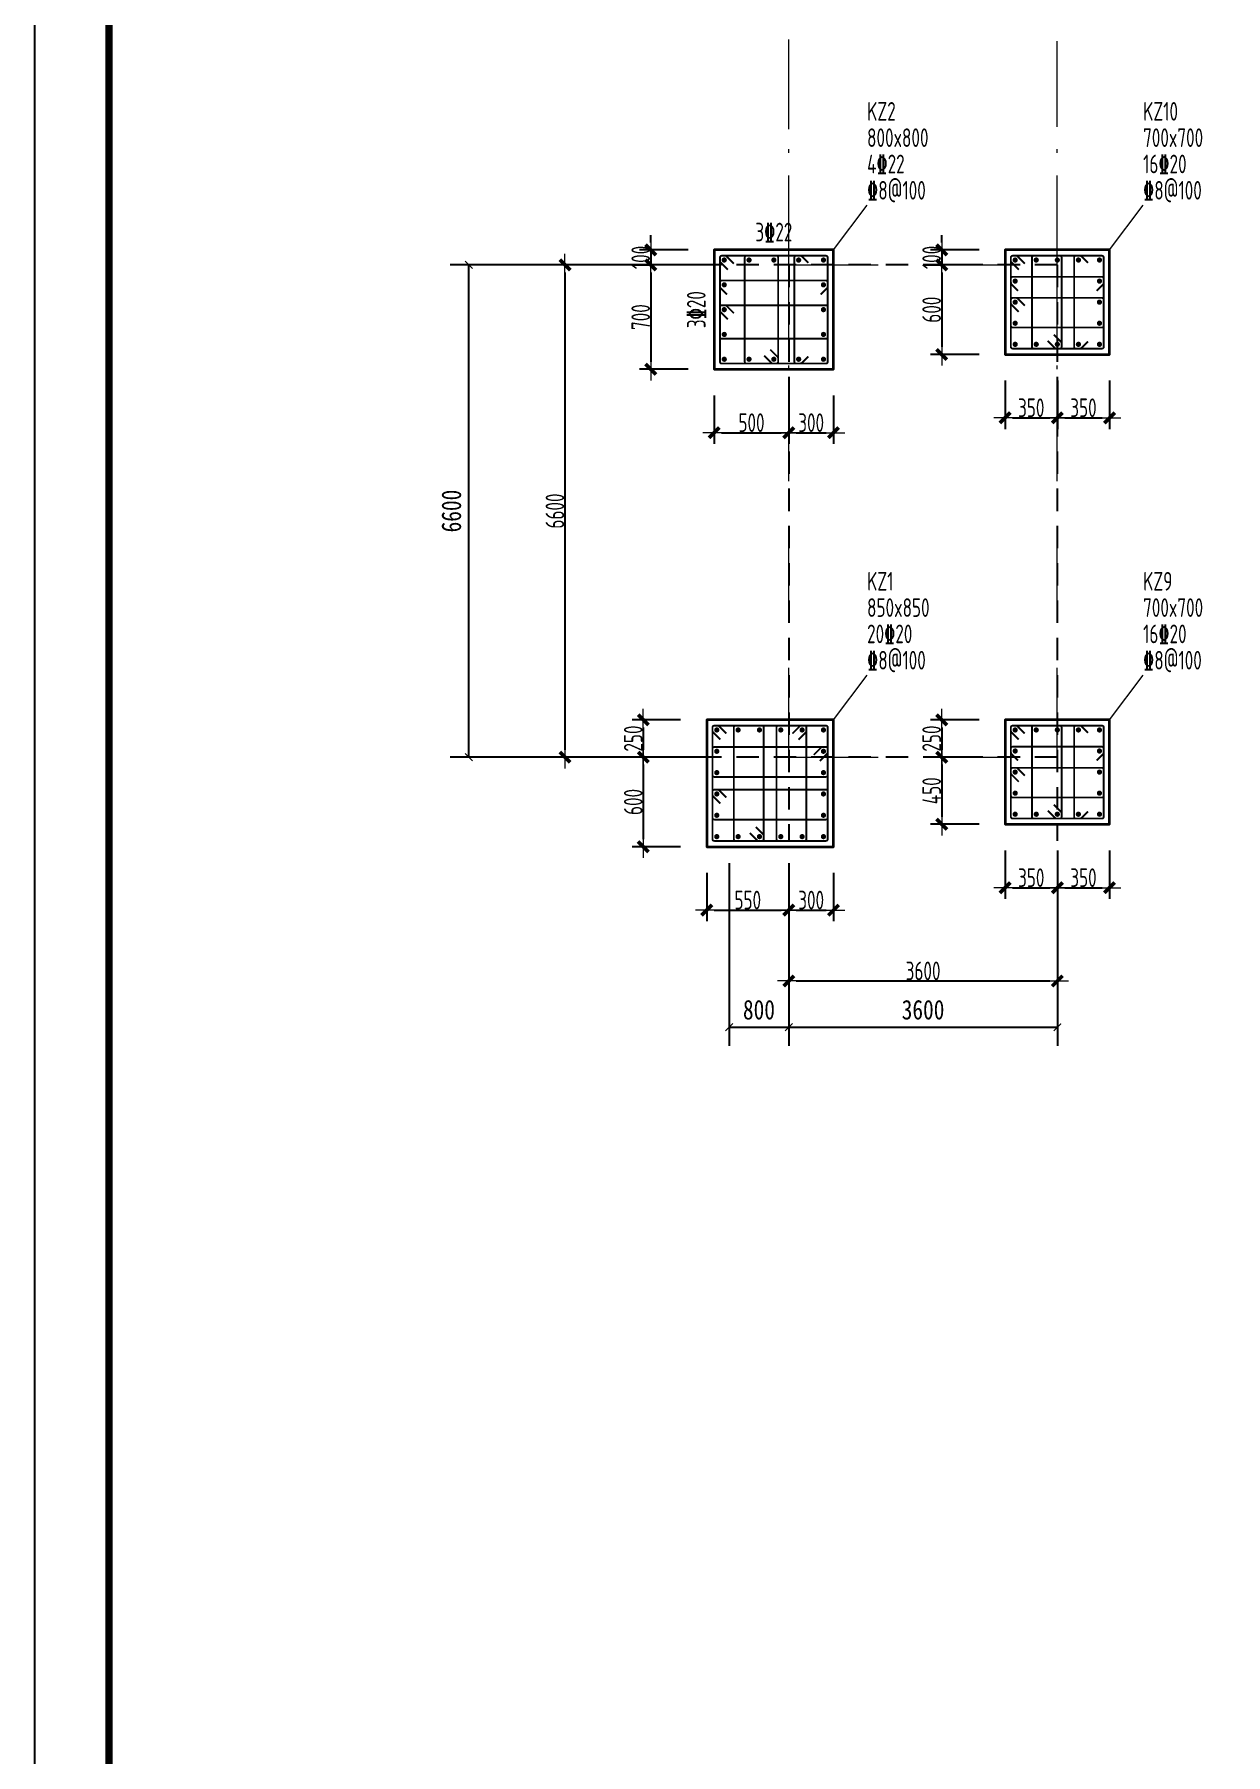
# Model space of a CAD drawing. Header units: millimetres. Extents: x 539196 to 807275, y 431843 to 1156631.
# Drawn here: x 603403 to 619370, y 476450 to 499512 of the extents above; entities that cross this region are included whole.
import ezdxf
from ezdxf.enums import TextEntityAlignment as Align

# ---------------------------------------------------------------- set-up
doc = ezdxf.new("R2010")
doc.units = ezdxf.units.MM
doc.header["$MEASUREMENT"] = 0
for name, pattern in [('DOTE', [2.42, 2, -0.2, 0.02, -0.2]), ('点划线', [1850, 1200, -300, 50, -300]), ('虚线', [500, 300, -200])]:
    doc.linetypes.add(name, pattern=pattern)
for name, color, linetype in [('AXIS', 3, 'Continuous'), ('DOTE', 1, 'DOTE'), ('PUB_DIM', 3, 'Continuous'), ('PUB_TITLE', 4, 'Continuous')]:
    doc.layers.add(name, color=color, linetype=linetype)
for name, color, linetype, lineweight in [('柱原位标注', 7, 'Continuous', 18), ('柱尺寸标注', 3, 'Continuous', 18), ('柱标注引线', 2, 'Continuous', 18), ('柱箍筋', 1, 'Continuous', 25), ('柱纵筋', 1, 'Continuous', 70), ('柱集中标注', 2, 'Continuous', 18), ('砼柱', 2, 'Continuous', 35), ('网格', 9, '点划线', 18), ('轴线标注', 3, 'Continuous', 18)]:
    doc.layers.add(name, color=color, linetype=linetype, lineweight=lineweight)
doc.styles.add('HT_T3', font='simhei.ttf', dxfattribs={"width": 0.8})
doc.styles.add('样式 1', font='yjkeng.shx', dxfattribs={"width": 0.7, "bigfont": 'yjkchn.shx'})
doc.dimstyles.new('_TCH_ARCH&&100', dxfattribs={"dimtxt": 262.869198, "dimasz": 100, "dimexe": 250, "dimexo": 300, "dimgap": 100, "dimtad": 1, "dimdec": 0, "dimzin": 0, "dimdsep": 46, "dimtxsty": 'HT_T3', "dimblk": 'ARCHTICK', "dimcen": 0.09, "dimclrt": 7, "dimazin": 2, "dimtfac": 1, "dimtdec": 0, "dimtix": 1, "dimtmove": 2, "dimatfit": 3, "dimfxl": 0, "dimtolj": 1, "dimtzin": 0, "dimarcsym": 0})
doc.dimstyles.new('盈建科结构', dxfattribs={"dimscale": 100, "dimtxt": 2.5, "dimasz": 1, "dimexe": 1.5, "dimexo": 0.625, "dimgap": 0.1, "dimtad": 1, "dimdec": 0, "dimrnd": 1, "dimzin": 0, "dimdsep": 46, "dimtxsty": '样式 1', "dimblk": '_yjkbk', "dimblk1": 'ARCHTICK', "dimblk2": 'ARCHTICK', "dimcen": 0.09, "dimadec": 0, "dimazin": 0, "dimtfac": 1, "dimtdec": 4, "dimtix": 1, "dimtmove": 2, "dimatfit": 3, "dimfxl": 0, "dimtolj": 1, "dimtzin": 0, "dimarcsym": 0})

# ---------------------------------------------------------------- blocks, each defined once
blk = doc.blocks.new('_yjkbk')
blk.add_line((-1, 0), (1.5, 0))
blk.add_lwpolyline([(-0.7, -0.7, 0.5, 0.5, 0), (0.7, 0.7, 0.5, 0.5, 0)], format="xyseb")
blk = doc.blocks.new('*D2573')
at = {"layer": 'Defpoints', "color": 0}
for p in [(612515, 495022), (613515, 495022), (613515, 494172)]:
    blk.add_point(p, dxfattribs=at)
at = {"layer": '柱尺寸标注', "color": 0, "lineweight": -2}
for p, q in [((612515, 494672), (612515, 494022)), ((613515, 494672), (613515, 494022)), ((612615, 494172), (613415, 494172))]:
    blk.add_line(p, q, dxfattribs=at)
at = {"layer": '柱尺寸标注', "color": 0, "lineweight": -2, "xscale": 100, "yscale": 100, "zscale": 100, "rotation": 180}
blk.add_blockref('_yjkbk', (612515, 494172), dxfattribs=at)
at = {"layer": '柱尺寸标注', "color": 0, "lineweight": -2, "xscale": 100, "yscale": 100, "zscale": 100}
blk.add_blockref('_yjkbk', (613515, 494172), dxfattribs=at)
at = {"layer": '柱尺寸标注', "color": 0, "insert": (613015, 494307), "char_height": 250, "attachment_point": 5, "style": '样式 1'}
blk.add_mtext('\\A1;500', dxfattribs=at)
blk = doc.blocks.new('_ARCHTICK')
at = {"color": 0, "linetype": 'ByBlock', "const_width": 0.15}
blk.add_lwpolyline([(-0.5, -0.5), (0.5, 0.5)], dxfattribs=at)
blk = doc.blocks.new('*D2574')
at = {"layer": 'Defpoints', "color": 0}
for p in [(613515, 495022), (614115, 495022), (614115, 494172)]:
    blk.add_point(p, dxfattribs=at)
at = {"layer": '柱尺寸标注', "color": 0, "lineweight": -2}
for p, q in [((613515, 494672), (613515, 494022)), ((614115, 494672), (614115, 494022)), ((613615, 494172), (614015, 494172))]:
    blk.add_line(p, q, dxfattribs=at)
at = {"layer": '柱尺寸标注', "color": 0, "lineweight": -2, "xscale": 100, "yscale": 100, "zscale": 100, "rotation": 180}
blk.add_blockref('_yjkbk', (613515, 494172), dxfattribs=at)
at = {"layer": '柱尺寸标注', "color": 0, "lineweight": -2, "xscale": 100, "yscale": 100, "zscale": 100}
blk.add_blockref('_yjkbk', (614115, 494172), dxfattribs=at)
at = {"layer": '柱尺寸标注', "color": 0, "insert": (613815, 494307), "char_height": 250, "attachment_point": 5, "style": '样式 1'}
blk.add_mtext('\\A1;300', dxfattribs=at)
blk = doc.blocks.new('*D2575')
at = {"layer": 'Defpoints', "color": 0}
for p in [(612515, 496622), (611665, 496422), (612515, 496422)]:
    blk.add_point(p, dxfattribs=at)
at = {"layer": '柱尺寸标注', "color": 0, "lineweight": -2}
for p, q in [((611665, 496722), (611665, 496822)), ((612165, 496622), (611515, 496622)), ((611665, 496622), (611665, 496422)), ((612165, 496422), (611515, 496422)), ((611665, 496322), (611665, 496222))]:
    blk.add_line(p, q, dxfattribs=at)
at = {"layer": '柱尺寸标注', "color": 0, "lineweight": -2, "xscale": 100, "yscale": 100, "zscale": 100}
for p, rotation in [((611665, 496622), 270), ((611665, 496422), 90)]:
    blk.add_blockref('_yjkbk', p, dxfattribs=dict(at, rotation=rotation))
at = {"layer": '柱尺寸标注', "color": 0, "insert": (611530, 496522), "char_height": 250, "attachment_point": 5, "rotation": 90, "style": '样式 1'}
blk.add_mtext('\\A1;100', dxfattribs=at)
blk = doc.blocks.new('*D2576')
at = {"layer": 'Defpoints', "color": 0}
for p in [(612515, 496422), (611665, 495022), (612515, 495022)]:
    blk.add_point(p, dxfattribs=at)
at = {"layer": '柱尺寸标注', "color": 0, "lineweight": -2}
for p, q in [((612165, 496422), (611515, 496422)), ((611665, 496322), (611665, 495122)), ((612165, 495022), (611515, 495022))]:
    blk.add_line(p, q, dxfattribs=at)
at = {"layer": '柱尺寸标注', "color": 0, "lineweight": -2, "xscale": 100, "yscale": 100, "zscale": 100}
for p, rotation in [((611665, 496422), 90), ((611665, 495022), 270)]:
    blk.add_blockref('_yjkbk', p, dxfattribs=dict(at, rotation=rotation))
at = {"layer": '柱尺寸标注', "color": 0, "insert": (611530, 495722), "char_height": 250, "attachment_point": 5, "rotation": 90, "style": '样式 1'}
blk.add_mtext('\\A1;700', dxfattribs=at)
blk = doc.blocks.new('*D2593')
at = {"layer": 'Defpoints', "color": 0}
for p in [(612415, 488622), (613515, 488622), (613515, 487772)]:
    blk.add_point(p, dxfattribs=at)
at = {"layer": '柱尺寸标注', "color": 0, "lineweight": -2}
for p, q in [((612415, 488272), (612415, 487622)), ((613515, 488272), (613515, 487622)), ((612515, 487772), (613415, 487772))]:
    blk.add_line(p, q, dxfattribs=at)
at = {"layer": '柱尺寸标注', "color": 0, "lineweight": -2, "xscale": 100, "yscale": 100, "zscale": 100, "rotation": 180}
blk.add_blockref('_yjkbk', (612415, 487772), dxfattribs=at)
at = {"layer": '柱尺寸标注', "color": 0, "lineweight": -2, "xscale": 100, "yscale": 100, "zscale": 100}
blk.add_blockref('_yjkbk', (613515, 487772), dxfattribs=at)
at = {"layer": '柱尺寸标注', "color": 0, "insert": (612965, 487907), "char_height": 250, "attachment_point": 5, "style": '样式 1'}
blk.add_mtext('\\A1;550', dxfattribs=at)
blk = doc.blocks.new('*D2594')
at = {"layer": 'Defpoints', "color": 0}
for p in [(613515, 488622), (614115, 488622), (614115, 487772)]:
    blk.add_point(p, dxfattribs=at)
at = {"layer": '柱尺寸标注', "color": 0, "lineweight": -2}
for p, q in [((613515, 488272), (613515, 487622)), ((614115, 488272), (614115, 487622)), ((613615, 487772), (614015, 487772))]:
    blk.add_line(p, q, dxfattribs=at)
at = {"layer": '柱尺寸标注', "color": 0, "lineweight": -2, "xscale": 100, "yscale": 100, "zscale": 100, "rotation": 180}
blk.add_blockref('_yjkbk', (613515, 487772), dxfattribs=at)
at = {"layer": '柱尺寸标注', "color": 0, "lineweight": -2, "xscale": 100, "yscale": 100, "zscale": 100}
blk.add_blockref('_yjkbk', (614115, 487772), dxfattribs=at)
at = {"layer": '柱尺寸标注', "color": 0, "insert": (613815, 487907), "char_height": 250, "attachment_point": 5, "style": '样式 1'}
blk.add_mtext('\\A1;300', dxfattribs=at)
blk = doc.blocks.new('*D2595')
at = {"layer": 'Defpoints', "color": 0}
for p in [(612415, 490322), (611565, 489822), (612415, 489822)]:
    blk.add_point(p, dxfattribs=at)
at = {"layer": '柱尺寸标注', "color": 0, "lineweight": -2}
for p, q in [((612065, 490322), (611415, 490322)), ((611565, 490222), (611565, 489922)), ((612065, 489822), (611415, 489822))]:
    blk.add_line(p, q, dxfattribs=at)
at = {"layer": '柱尺寸标注', "color": 0, "lineweight": -2, "xscale": 100, "yscale": 100, "zscale": 100}
for p, rotation in [((611565, 490322), 90), ((611565, 489822), 270)]:
    blk.add_blockref('_yjkbk', p, dxfattribs=dict(at, rotation=rotation))
at = {"layer": '柱尺寸标注', "color": 0, "insert": (611430, 490072), "char_height": 250, "attachment_point": 5, "rotation": 90, "style": '样式 1'}
blk.add_mtext('\\A1;250', dxfattribs=at)
blk = doc.blocks.new('*D2596')
at = {"layer": 'Defpoints', "color": 0}
for p in [(612415, 489822), (611565, 488622), (612415, 488622)]:
    blk.add_point(p, dxfattribs=at)
at = {"layer": '柱尺寸标注', "color": 0, "lineweight": -2}
for p, q in [((612065, 489822), (611415, 489822)), ((611565, 489722), (611565, 488722)), ((612065, 488622), (611415, 488622))]:
    blk.add_line(p, q, dxfattribs=at)
at = {"layer": '柱尺寸标注', "color": 0, "lineweight": -2, "xscale": 100, "yscale": 100, "zscale": 100}
for p, rotation in [((611565, 489822), 90), ((611565, 488622), 270)]:
    blk.add_blockref('_yjkbk', p, dxfattribs=dict(at, rotation=rotation))
at = {"layer": '柱尺寸标注', "color": 0, "insert": (611430, 489222), "char_height": 250, "attachment_point": 5, "rotation": 90, "style": '样式 1'}
blk.add_mtext('\\A1;600', dxfattribs=at)
blk = doc.blocks.new('*D2597')
at = {"layer": 'Defpoints', "color": 0}
for p in [(616415, 495222), (617115, 495222), (617115, 494372)]:
    blk.add_point(p, dxfattribs=at)
at = {"layer": '柱尺寸标注', "color": 0, "lineweight": -2}
for p, q in [((616415, 494872), (616415, 494222)), ((617115, 494872), (617115, 494222)), ((616515, 494372), (617015, 494372))]:
    blk.add_line(p, q, dxfattribs=at)
at = {"layer": '柱尺寸标注', "color": 0, "lineweight": -2, "xscale": 100, "yscale": 100, "zscale": 100, "rotation": 180}
blk.add_blockref('_yjkbk', (616415, 494372), dxfattribs=at)
at = {"layer": '柱尺寸标注', "color": 0, "lineweight": -2, "xscale": 100, "yscale": 100, "zscale": 100}
blk.add_blockref('_yjkbk', (617115, 494372), dxfattribs=at)
at = {"layer": '柱尺寸标注', "color": 0, "insert": (616765, 494507), "char_height": 250, "attachment_point": 5, "style": '样式 1'}
blk.add_mtext('\\A1;350', dxfattribs=at)
blk = doc.blocks.new('*D2598')
at = {"layer": 'Defpoints', "color": 0}
for p in [(617115, 495222), (617815, 495222), (617815, 494372)]:
    blk.add_point(p, dxfattribs=at)
at = {"layer": '柱尺寸标注', "color": 0, "lineweight": -2}
for p, q in [((617115, 494872), (617115, 494222)), ((617815, 494872), (617815, 494222)), ((617215, 494372), (617715, 494372))]:
    blk.add_line(p, q, dxfattribs=at)
at = {"layer": '柱尺寸标注', "color": 0, "lineweight": -2, "xscale": 100, "yscale": 100, "zscale": 100, "rotation": 180}
blk.add_blockref('_yjkbk', (617115, 494372), dxfattribs=at)
at = {"layer": '柱尺寸标注', "color": 0, "lineweight": -2, "xscale": 100, "yscale": 100, "zscale": 100}
blk.add_blockref('_yjkbk', (617815, 494372), dxfattribs=at)
at = {"layer": '柱尺寸标注', "color": 0, "insert": (617465, 494507), "char_height": 250, "attachment_point": 5, "style": '样式 1'}
blk.add_mtext('\\A1;350', dxfattribs=at)
blk = doc.blocks.new('*D2599')
at = {"layer": 'Defpoints', "color": 0}
for p in [(616415, 496622), (615565, 496422), (616415, 496422)]:
    blk.add_point(p, dxfattribs=at)
at = {"layer": '柱尺寸标注', "color": 0, "lineweight": -2}
for p, q in [((615565, 496722), (615565, 496822)), ((616065, 496622), (615415, 496622)), ((615565, 496622), (615565, 496422)), ((616065, 496422), (615415, 496422)), ((615565, 496322), (615565, 496222))]:
    blk.add_line(p, q, dxfattribs=at)
at = {"layer": '柱尺寸标注', "color": 0, "lineweight": -2, "xscale": 100, "yscale": 100, "zscale": 100}
for p, rotation in [((615565, 496622), 270), ((615565, 496422), 90)]:
    blk.add_blockref('_yjkbk', p, dxfattribs=dict(at, rotation=rotation))
at = {"layer": '柱尺寸标注', "color": 0, "insert": (615430, 496522), "char_height": 250, "attachment_point": 5, "rotation": 90, "style": '样式 1'}
blk.add_mtext('\\A1;100', dxfattribs=at)
blk = doc.blocks.new('*D2600')
at = {"layer": 'Defpoints', "color": 0}
for p in [(616415, 496422), (615565, 495222), (616415, 495222)]:
    blk.add_point(p, dxfattribs=at)
at = {"layer": '柱尺寸标注', "color": 0, "lineweight": -2}
for p, q in [((616065, 496422), (615415, 496422)), ((615565, 496322), (615565, 495322)), ((616065, 495222), (615415, 495222))]:
    blk.add_line(p, q, dxfattribs=at)
at = {"layer": '柱尺寸标注', "color": 0, "lineweight": -2, "xscale": 100, "yscale": 100, "zscale": 100}
for p, rotation in [((615565, 496422), 90), ((615565, 495222), 270)]:
    blk.add_blockref('_yjkbk', p, dxfattribs=dict(at, rotation=rotation))
at = {"layer": '柱尺寸标注', "color": 0, "insert": (615430, 495822), "char_height": 250, "attachment_point": 5, "rotation": 90, "style": '样式 1'}
blk.add_mtext('\\A1;600', dxfattribs=at)
blk = doc.blocks.new('*D2601')
at = {"layer": 'Defpoints', "color": 0}
for p in [(616415, 488922), (617115, 488922), (617115, 488072)]:
    blk.add_point(p, dxfattribs=at)
at = {"layer": '柱尺寸标注', "color": 0, "lineweight": -2}
for p, q in [((616415, 488572), (616415, 487922)), ((617115, 488572), (617115, 487922)), ((616515, 488072), (617015, 488072))]:
    blk.add_line(p, q, dxfattribs=at)
at = {"layer": '柱尺寸标注', "color": 0, "lineweight": -2, "xscale": 100, "yscale": 100, "zscale": 100, "rotation": 180}
blk.add_blockref('_yjkbk', (616415, 488072), dxfattribs=at)
at = {"layer": '柱尺寸标注', "color": 0, "lineweight": -2, "xscale": 100, "yscale": 100, "zscale": 100}
blk.add_blockref('_yjkbk', (617115, 488072), dxfattribs=at)
at = {"layer": '柱尺寸标注', "color": 0, "insert": (616765, 488207), "char_height": 250, "attachment_point": 5, "style": '样式 1'}
blk.add_mtext('\\A1;350', dxfattribs=at)
blk = doc.blocks.new('*D2602')
at = {"layer": 'Defpoints', "color": 0}
for p in [(617115, 488922), (617815, 488922), (617815, 488072)]:
    blk.add_point(p, dxfattribs=at)
at = {"layer": '柱尺寸标注', "color": 0, "lineweight": -2}
for p, q in [((617115, 488572), (617115, 487922)), ((617815, 488572), (617815, 487922)), ((617215, 488072), (617715, 488072))]:
    blk.add_line(p, q, dxfattribs=at)
at = {"layer": '柱尺寸标注', "color": 0, "lineweight": -2, "xscale": 100, "yscale": 100, "zscale": 100, "rotation": 180}
blk.add_blockref('_yjkbk', (617115, 488072), dxfattribs=at)
at = {"layer": '柱尺寸标注', "color": 0, "lineweight": -2, "xscale": 100, "yscale": 100, "zscale": 100}
blk.add_blockref('_yjkbk', (617815, 488072), dxfattribs=at)
at = {"layer": '柱尺寸标注', "color": 0, "insert": (617465, 488207), "char_height": 250, "attachment_point": 5, "style": '样式 1'}
blk.add_mtext('\\A1;350', dxfattribs=at)
blk = doc.blocks.new('*D2603')
at = {"layer": 'Defpoints', "color": 0}
for p in [(616415, 490322), (615565, 489822), (616415, 489822)]:
    blk.add_point(p, dxfattribs=at)
at = {"layer": '柱尺寸标注', "color": 0, "lineweight": -2}
for p, q in [((616065, 490322), (615415, 490322)), ((615565, 490222), (615565, 489922)), ((616065, 489822), (615415, 489822))]:
    blk.add_line(p, q, dxfattribs=at)
at = {"layer": '柱尺寸标注', "color": 0, "lineweight": -2, "xscale": 100, "yscale": 100, "zscale": 100}
for p, rotation in [((615565, 490322), 90), ((615565, 489822), 270)]:
    blk.add_blockref('_yjkbk', p, dxfattribs=dict(at, rotation=rotation))
at = {"layer": '柱尺寸标注', "color": 0, "insert": (615430, 490072), "char_height": 250, "attachment_point": 5, "rotation": 90, "style": '样式 1'}
blk.add_mtext('\\A1;250', dxfattribs=at)
blk = doc.blocks.new('*D2604')
at = {"layer": 'Defpoints', "color": 0}
for p in [(616415, 489822), (615565, 488922), (616415, 488922)]:
    blk.add_point(p, dxfattribs=at)
at = {"layer": '柱尺寸标注', "color": 0, "lineweight": -2}
for p, q in [((616065, 489822), (615415, 489822)), ((615565, 489722), (615565, 489022)), ((616065, 488922), (615415, 488922))]:
    blk.add_line(p, q, dxfattribs=at)
at = {"layer": '柱尺寸标注', "color": 0, "lineweight": -2, "xscale": 100, "yscale": 100, "zscale": 100}
for p, rotation in [((615565, 489822), 90), ((615565, 488922), 270)]:
    blk.add_blockref('_yjkbk', p, dxfattribs=dict(at, rotation=rotation))
at = {"layer": '柱尺寸标注', "color": 0, "insert": (615430, 489372), "char_height": 250, "attachment_point": 5, "rotation": 90, "style": '样式 1'}
blk.add_mtext('\\A1;450', dxfattribs=at)
blk = doc.blocks.new('*D2569')
at = {"layer": 'Defpoints', "color": 0}
for p in [(613515, 489822), (617115, 489822), (617115, 486822)]:
    blk.add_point(p, dxfattribs=at)
at = {"layer": '轴线标注', "color": 0, "lineweight": -2}
for p, q in [((613515, 487622), (613515, 486672)), ((617115, 487622), (617115, 486672)), ((613615, 486822), (617015, 486822))]:
    blk.add_line(p, q, dxfattribs=at)
at = {"layer": '轴线标注', "color": 0, "lineweight": -2, "xscale": 100, "yscale": 100, "zscale": 100, "rotation": 180}
blk.add_blockref('_yjkbk', (613515, 486822), dxfattribs=at)
at = {"layer": '轴线标注', "color": 0, "lineweight": -2, "xscale": 100, "yscale": 100, "zscale": 100}
blk.add_blockref('_yjkbk', (617115, 486822), dxfattribs=at)
at = {"layer": '轴线标注', "color": 0, "insert": (615315, 486957), "char_height": 250, "attachment_point": 5, "style": '样式 1'}
blk.add_mtext('\\A1;3600', dxfattribs=at)
blk = doc.blocks.new('*D2572')
at = {"layer": 'Defpoints', "color": 0}
for p in [(613515, 496422), (610515, 489822), (613515, 489822)]:
    blk.add_point(p, dxfattribs=at)
at = {"layer": '轴线标注', "color": 0, "lineweight": -2}
for p, q in [((611315, 496422), (610365, 496422)), ((610515, 496322), (610515, 489922)), ((611315, 489822), (610365, 489822))]:
    blk.add_line(p, q, dxfattribs=at)
at = {"layer": '轴线标注', "color": 0, "lineweight": -2, "xscale": 100, "yscale": 100, "zscale": 100}
for p, rotation in [((610515, 496422), 90), ((610515, 489822), 270)]:
    blk.add_blockref('_yjkbk', p, dxfattribs=dict(at, rotation=rotation))
at = {"layer": '轴线标注', "color": 0, "insert": (610380, 493122), "char_height": 250, "attachment_point": 5, "rotation": 90, "style": '样式 1'}
blk.add_mtext('\\A1;6600', dxfattribs=at)
blk = doc.blocks.new('*D2605')
at = {"layer": 'Defpoints', "color": 0}
for p in [(609226, 496422), (612617, 496422), (612617, 489822)]:
    blk.add_point(p, dxfattribs=at)
at = {"layer": 'PUB_DIM', "color": 0, "lineweight": -2}
for p, q in [((612317, 496422), (608976, 496422)), ((609226, 489822), (609226, 496422)), ((612317, 489822), (608976, 489822))]:
    blk.add_line(p, q, dxfattribs=at)
at = {"layer": 'PUB_DIM', "color": 0, "lineweight": -2, "xscale": 100, "yscale": 100, "zscale": 100}
for p, rotation in [((609226, 496422), 90), ((609226, 489822), 270)]:
    blk.add_blockref('_ARCHTICK', p, dxfattribs=dict(at, rotation=rotation))
at = {"layer": 'PUB_DIM', "color": 7, "insert": (608993, 493122), "char_height": 262.9, "attachment_point": 5, "rotation": 90, "style": 'HT_T3'}
blk.add_mtext('\\A1;6600', dxfattribs=at)
blk = doc.blocks.new('*D2607')
at = {"layer": 'AXIS', "color": 0, "lineweight": -2}
for p, q in [((612715, 488402), (612715, 485952)), ((613515, 488402), (613515, 485952)), ((612715, 486202), (613515, 486202))]:
    blk.add_line(p, q, dxfattribs=at)
at = {"layer": 'Defpoints', "color": 0}
for p in [(612715, 488702), (613515, 488702), (613515, 486202)]:
    blk.add_point(p, dxfattribs=at)
at = {"layer": 'AXIS', "color": 0, "lineweight": -2, "xscale": 100, "yscale": 100, "zscale": 100, "rotation": 180}
blk.add_blockref('_ARCHTICK', (612715, 486202), dxfattribs=at)
at = {"layer": 'AXIS', "color": 0, "lineweight": -2, "xscale": 100, "yscale": 100, "zscale": 100}
blk.add_blockref('_ARCHTICK', (613515, 486202), dxfattribs=at)
at = {"layer": 'AXIS', "color": 7, "insert": (613115, 486435), "char_height": 262.9, "attachment_point": 5, "style": 'HT_T3'}
blk.add_mtext('\\A1;800', dxfattribs=at)
blk = doc.blocks.new('*D2608')
at = {"layer": 'AXIS', "color": 0, "lineweight": -2}
for p, q in [((613515, 488402), (613515, 485952)), ((617115, 488402), (617115, 485952)), ((613515, 486202), (617115, 486202))]:
    blk.add_line(p, q, dxfattribs=at)
at = {"layer": 'Defpoints', "color": 0}
for p in [(613515, 488702), (617115, 488702), (617115, 486202)]:
    blk.add_point(p, dxfattribs=at)
at = {"layer": 'AXIS', "color": 0, "lineweight": -2, "xscale": 100, "yscale": 100, "zscale": 100, "rotation": 180}
blk.add_blockref('_ARCHTICK', (613515, 486202), dxfattribs=at)
at = {"layer": 'AXIS', "color": 0, "lineweight": -2, "xscale": 100, "yscale": 100, "zscale": 100}
blk.add_blockref('_ARCHTICK', (617115, 486202), dxfattribs=at)
at = {"layer": 'AXIS', "color": 7, "insert": (615315, 486435), "char_height": 262.9, "attachment_point": 5, "style": 'HT_T3'}
blk.add_mtext('\\A1;3600', dxfattribs=at)

msp = doc.modelspace()

# ---------------------------------------------------------------- linework, layer by layer
at = {"layer": 'DOTE', "color": 1, "linetype": '虚线'}
for p, q in [((617114.8, 496422.3), (611614.8, 496422.3)), ((613514.8, 496422.3), (613514.8, 488702.3)), ((613514.8, 496422.3), (613514.8, 488702.3)), ((613514.8, 496422.3), (613514.8, 488702.3)), ((617114.8, 496422.3), (617114.8, 488702.3)), ((617114.8, 489822.3), (611914.8, 489822.3)), ((617114.8, 489822.3), (611914.8, 489822.3)), ((617114.8, 489822.3), (611914.8, 489822.3)), ((617114.8, 489822.3), (611914.8, 489822.3))]:
    msp.add_line(p, q, dxfattribs=at)
at = {"layer": 'PUB_TITLE'}
msp.add_lwpolyline([(603402.6, 431843), (662802.6, 431843), (662802.6, 515943), (603402.6, 515943)], close=True, dxfattribs=at)
at = {"layer": 'PUB_TITLE', "const_width": 100}
msp.add_lwpolyline([(604402.6, 432843), (661802.6, 432843), (661802.6, 513443), (604402.6, 513443)], close=True, dxfattribs=at)
at = {"layer": '柱标注引线'}
for p, q in [((614114.8, 496622.3), (614564.8, 497222.3)), ((617814.8, 496622.3), (618264.8, 497222.3)), ((614114.8, 490322.3), (614564.8, 490922.3)), ((617814.8, 490322.3), (618264.8, 490922.3))]:
    msp.add_line(p, q, dxfattribs=at)
at = {"layer": '柱箍筋', "const_width": 25}
for points in [[(612778.8, 496439.6), (612680.6, 496537.8, 0.1989124), (612663.8, 496544.8), (612616, 496544.8, 0.4142136), (612592.3, 496521), (612592.3, 495123.5, 0.4142136), (612616, 495099.8), (614013.5, 495099.8, 0.4142136), (614037.3, 495123.5), (614037.3, 496521, 0.4142136), (614013.5, 496544.8), (612616, 496544.8, 0.4142136), (612592.3, 496521), (612592.3, 496473.3, 0.1989124), (612599.2, 496456.5), (612697.5, 496358.2)], [(613185.7, 495205), (613284, 495106.7, 0.1989124), (613300.8, 495099.8), (613348.5, 495099.8, 0.4142136), (613372.3, 495123.5), (613372.3, 496521, 0.4142136), (613348.5, 496544.8), (612948.5, 496544.8, 0.4142136), (612924.8, 496521), (612924.8, 495123.5, 0.4142136), (612948.5, 495099.8), (613348.5, 495099.8, 0.4142136), (613372.3, 495123.5), (613372.3, 495171.3, 0.1989124), (613365.3, 495188.1), (613267.1, 495286.3)], [(613776.3, 495195.1), (613687.9, 495106.7, -0.131362), (613661.3, 495099.8), (613613.5, 495099.8, -0.4142136), (613589.8, 495123.5), (613589.8, 496521, -0.4142136), (613613.5, 496544.8), (613661.3, 496544.8, -0.131362), (613687.9, 496537.8), (613776.3, 496449.4)], [(616678.8, 496439.6), (616580.6, 496537.8, 0.1989124), (616563.8, 496544.8), (616516, 496544.8, 0.4142136), (616492.3, 496521), (616492.3, 495323.5, 0.4142136), (616516, 495299.8), (617713.5, 495299.8, 0.4142136), (617737.3, 495323.5), (617737.3, 496521, 0.4142136), (617713.5, 496544.8), (616516, 496544.8, 0.4142136), (616492.3, 496521), (616492.3, 496473.3, 0.1989124), (616499.2, 496456.5), (616597.5, 496358.2)], [(616985.7, 495405), (617084, 495306.7, 0.1989124), (617100.8, 495299.8), (617148.5, 495299.8, 0.4142136), (617172.3, 495323.5), (617172.3, 496521, 0.4142136), (617148.5, 496544.8), (616798.5, 496544.8, 0.4142136), (616774.8, 496521), (616774.8, 495323.5, 0.4142136), (616798.5, 495299.8), (617148.5, 495299.8, 0.4142136), (617172.3, 495323.5), (617172.3, 495371.3, 0.1989124), (617165.3, 495388.1), (617067.1, 495486.3)], [(617526.3, 495395.1), (617437.9, 495306.7, -0.131362), (617411.3, 495299.8), (617363.5, 495299.8, -0.4142136), (617339.8, 495323.5), (617339.8, 496521, -0.4142136), (617363.5, 496544.8), (617411.3, 496544.8, -0.131362), (617437.9, 496537.8), (617526.3, 496449.4)], [(612687.6, 496025.8), (612599.2, 496114.2, -0.131362), (612592.3, 496140.8), (612592.3, 496188.5, -0.4142136), (612616, 496212.3), (614013.5, 496212.3, -0.4142136), (614037.3, 496188.5), (614037.3, 496140.8, -0.131362), (614030.3, 496114.2), (613941.9, 496025.8)], [(616587.6, 496075.8), (616499.2, 496164.2, -0.131362), (616492.3, 496190.8), (616492.3, 496238.5, -0.4142136), (616516, 496262.3), (617713.5, 496262.3, -0.4142136), (617737.3, 496238.5), (617737.3, 496190.8, -0.131362), (617730.3, 496164.2), (617641.9, 496075.8)], [(612697.5, 495693.2), (612599.2, 495791.5, -0.1989124), (612592.3, 495808.3), (612592.3, 495856, -0.4142136), (612616, 495879.8), (614013.5, 495879.8, -0.4142136), (614037.3, 495856), (614037.3, 495456, -0.4142136), (614013.5, 495432.3), (612616, 495432.3, -0.4142136), (612592.3, 495456), (612592.3, 495856, -0.4142136), (612616, 495879.8), (612663.8, 495879.8, -0.1989124), (612680.6, 495872.8), (612778.8, 495774.6)], [(616597.5, 495793.2), (616499.2, 495891.5, -0.1989124), (616492.3, 495908.3), (616492.3, 495956, -0.4142136), (616516, 495979.8), (617713.5, 495979.8, -0.4142136), (617737.3, 495956), (617737.3, 495606, -0.4142136), (617713.5, 495582.3), (616516, 495582.3, -0.4142136), (616492.3, 495606), (616492.3, 495956, -0.4142136), (616516, 495979.8), (616563.8, 495979.8, -0.1989124), (616580.6, 495972.8), (616678.8, 495874.6)], [(612678.8, 490139.6), (612580.6, 490237.8, 0.1989124), (612563.8, 490244.8), (612516, 490244.8, 0.4142136), (612492.3, 490221), (612492.3, 488723.5, 0.4142136), (612516, 488699.8), (614013.5, 488699.8, 0.4142136), (614037.3, 488723.5), (614037.3, 490221, 0.4142136), (614013.5, 490244.8), (612516, 490244.8, 0.4142136), (612492.3, 490221), (612492.3, 490173.3, 0.1989124), (612499.2, 490156.5), (612597.5, 490058.2)], [(612992.7, 488805), (613091, 488706.7, 0.1989124), (613107.8, 488699.8), (613155.5, 488699.8, 0.4142136), (613179.3, 488723.5), (613179.3, 490221, 0.4142136), (613155.5, 490244.8), (612802, 490244.8, 0.4142136), (612778.3, 490221), (612778.3, 488723.5, 0.4142136), (612802, 488699.8), (613155.5, 488699.8, 0.4142136), (613179.3, 488723.5), (613179.3, 488771.3, 0.1989124), (613172.3, 488788.1), (613074.1, 488886.3)], [(613564.7, 490139.6), (613663, 490237.8, -0.1989124), (613679.8, 490244.8), (613727.5, 490244.8, -0.4142136), (613751.3, 490221), (613751.3, 488723.5, -0.4142136), (613727.5, 488699.8), (613374, 488699.8, -0.4142136), (613350.3, 488723.5), (613350.3, 490221, -0.4142136), (613374, 490244.8), (613727.5, 490244.8, -0.4142136), (613751.3, 490221), (613751.3, 490173.3, -0.1989124), (613744.3, 490156.5), (613646.1, 490058.2)], [(616678.8, 490139.6), (616580.6, 490237.8, 0.1989124), (616563.8, 490244.8), (616516, 490244.8, 0.4142136), (616492.3, 490221), (616492.3, 489023.5, 0.4142136), (616516, 488999.8), (617713.5, 488999.8, 0.4142136), (617737.3, 489023.5), (617737.3, 490221, 0.4142136), (617713.5, 490244.8), (616516, 490244.8, 0.4142136), (616492.3, 490221), (616492.3, 490173.3, 0.1989124), (616499.2, 490156.5), (616597.5, 490058.2)], [(616985.7, 489105), (617084, 489006.7, 0.1989124), (617100.8, 488999.8), (617148.5, 488999.8, 0.4142136), (617172.3, 489023.5), (617172.3, 490221, 0.4142136), (617148.5, 490244.8), (616798.5, 490244.8, 0.4142136), (616774.8, 490221), (616774.8, 489023.5, 0.4142136), (616798.5, 488999.8), (617148.5, 488999.8, 0.4142136), (617172.3, 489023.5), (617172.3, 489071.3, 0.1989124), (617165.3, 489088.1), (617067.1, 489186.3)], [(617526.3, 489095.1), (617437.9, 489006.7, -0.131362), (617411.3, 488999.8), (617363.5, 488999.8, -0.4142136), (617339.8, 489023.5), (617339.8, 490221, -0.4142136), (617363.5, 490244.8), (617411.3, 490244.8, -0.131362), (617437.9, 490237.8), (617526.3, 490149.4)], [(613932.1, 489772.2), (614030.3, 489870.5, 0.1989124), (614037.3, 489887.3), (614037.3, 489935, 0.4142136), (614013.5, 489958.8), (612516, 489958.8, 0.4142136), (612492.3, 489935), (612492.3, 489581.5, 0.4142136), (612516, 489557.8), (614013.5, 489557.8, 0.4142136), (614037.3, 489581.5), (614037.3, 489935, 0.4142136), (614013.5, 489958.8), (613965.8, 489958.8, 0.1989124), (613949, 489951.8), (613850.7, 489853.6)], [(616587.6, 489775.8), (616499.2, 489864.2, -0.131362), (616492.3, 489890.8), (616492.3, 489938.5, -0.4142136), (616516, 489962.3), (617713.5, 489962.3, -0.4142136), (617737.3, 489938.5), (617737.3, 489890.8, -0.131362), (617730.3, 489864.2), (617641.9, 489775.8)], [(616597.5, 489493.2), (616499.2, 489591.5, -0.1989124), (616492.3, 489608.3), (616492.3, 489656, -0.4142136), (616516, 489679.8), (617713.5, 489679.8, -0.4142136), (617737.3, 489656), (617737.3, 489306, -0.4142136), (617713.5, 489282.3), (616516, 489282.3, -0.4142136), (616492.3, 489306), (616492.3, 489656, -0.4142136), (616516, 489679.8), (616563.8, 489679.8, -0.1989124), (616580.6, 489672.8), (616678.8, 489574.6)], [(612597.5, 489200.2), (612499.2, 489298.5, -0.1989124), (612492.3, 489315.3), (612492.3, 489363, -0.4142136), (612516, 489386.8), (614013.5, 489386.8, -0.4142136), (614037.3, 489363), (614037.3, 489009.5, -0.4142136), (614013.5, 488985.8), (612516, 488985.8, -0.4142136), (612492.3, 489009.5), (612492.3, 489363, -0.4142136), (612516, 489386.8), (612563.8, 489386.8, -0.1989124), (612580.6, 489379.8), (612678.8, 489281.6)]]:
    msp.add_lwpolyline(points, format="xyb", dxfattribs=at)
at = {"layer": '柱纵筋', "const_width": 35}
for points in [[(612667.3, 496487.3, 1), (612632.3, 496487.3, 1)], [(612999.8, 496487.3, 1), (612964.8, 496487.3, 1)], [(613332.3, 496487.3, 1), (613297.3, 496487.3, 1)], [(613664.8, 496487.3, 1), (613629.8, 496487.3, 1)], [(613997.3, 496487.3, 1), (613962.3, 496487.3, 1)], [(616567.3, 496487.3, 1), (616532.3, 496487.3, 1)], [(616849.8, 496487.3, 1), (616814.8, 496487.3, 1)], [(617132.3, 496487.3, 1), (617097.3, 496487.3, 1)], [(617414.8, 496487.3, 1), (617379.8, 496487.3, 1)], [(617697.3, 496487.3, 1), (617662.3, 496487.3, 1)], [(612667.3, 496154.8, 1), (612632.3, 496154.8, 1)], [(613997.3, 496154.8, 1), (613962.3, 496154.8, 1)], [(616567.3, 496204.8, 1), (616532.3, 496204.8, 1)], [(617697.3, 496204.8, 1), (617662.3, 496204.8, 1)], [(612667.3, 495822.3, 1), (612632.3, 495822.3, 1)], [(613997.3, 495822.3, 1), (613962.3, 495822.3, 1)], [(616567.3, 495922.3, 1), (616532.3, 495922.3, 1)], [(617697.3, 495922.3, 1), (617662.3, 495922.3, 1)], [(616567.3, 495639.8, 1), (616532.3, 495639.8, 1)], [(617697.3, 495639.8, 1), (617662.3, 495639.8, 1)], [(612667.3, 495489.8, 1), (612632.3, 495489.8, 1)], [(613997.3, 495489.8, 1), (613962.3, 495489.8, 1)], [(616567.3, 495357.3, 1), (616532.3, 495357.3, 1)], [(616849.8, 495357.3, 1), (616814.8, 495357.3, 1)], [(617132.3, 495357.3, 1), (617097.3, 495357.3, 1)], [(617414.8, 495357.3, 1), (617379.8, 495357.3, 1)], [(617697.3, 495357.3, 1), (617662.3, 495357.3, 1)], [(612667.3, 495157.3, 1), (612632.3, 495157.3, 1)], [(612999.8, 495157.3, 1), (612964.8, 495157.3, 1)], [(613332.3, 495157.3, 1), (613297.3, 495157.3, 1)], [(613664.8, 495157.3, 1), (613629.8, 495157.3, 1)], [(613997.3, 495157.3, 1), (613962.3, 495157.3, 1)], [(612567.3, 490187.3, 1), (612532.3, 490187.3, 1)], [(612853.3, 490187.3, 1), (612818.3, 490187.3, 1)], [(613139.3, 490187.3, 1), (613104.3, 490187.3, 1)], [(613425.3, 490187.3, 1), (613390.3, 490187.3, 1)], [(613711.3, 490187.3, 1), (613676.3, 490187.3, 1)], [(613997.3, 490187.3, 1), (613962.3, 490187.3, 1)], [(616567.3, 490187.3, 1), (616532.3, 490187.3, 1)], [(616849.8, 490187.3, 1), (616814.8, 490187.3, 1)], [(617132.3, 490187.3, 1), (617097.3, 490187.3, 1)], [(617414.8, 490187.3, 1), (617379.8, 490187.3, 1)], [(617697.3, 490187.3, 1), (617662.3, 490187.3, 1)], [(612567.3, 489901.3, 1), (612532.3, 489901.3, 1)], [(613997.3, 489901.3, 1), (613962.3, 489901.3, 1)], [(616567.3, 489904.8, 1), (616532.3, 489904.8, 1)], [(617697.3, 489904.8, 1), (617662.3, 489904.8, 1)], [(612567.3, 489615.3, 1), (612532.3, 489615.3, 1)], [(613997.3, 489615.3, 1), (613962.3, 489615.3, 1)], [(616567.3, 489622.3, 1), (616532.3, 489622.3, 1)], [(617697.3, 489622.3, 1), (617662.3, 489622.3, 1)], [(616567.3, 489339.8, 1), (616532.3, 489339.8, 1)], [(617697.3, 489339.8, 1), (617662.3, 489339.8, 1)], [(612567.3, 489329.3, 1), (612532.3, 489329.3, 1)], [(613997.3, 489329.3, 1), (613962.3, 489329.3, 1)], [(612567.3, 489043.3, 1), (612532.3, 489043.3, 1)], [(613997.3, 489043.3, 1), (613962.3, 489043.3, 1)], [(616567.3, 489057.3, 1), (616532.3, 489057.3, 1)], [(616849.8, 489057.3, 1), (616814.8, 489057.3, 1)], [(617132.3, 489057.3, 1), (617097.3, 489057.3, 1)], [(617414.8, 489057.3, 1), (617379.8, 489057.3, 1)], [(617697.3, 489057.3, 1), (617662.3, 489057.3, 1)], [(612567.3, 488757.3, 1), (612532.3, 488757.3, 1)], [(612853.3, 488757.3, 1), (612818.3, 488757.3, 1)], [(613139.3, 488757.3, 1), (613104.3, 488757.3, 1)], [(613425.3, 488757.3, 1), (613390.3, 488757.3, 1)], [(613711.3, 488757.3, 1), (613676.3, 488757.3, 1)], [(613997.3, 488757.3, 1), (613962.3, 488757.3, 1)]]:
    msp.add_lwpolyline(points, format="xyb", close=True, dxfattribs=at)
at = {"layer": '砼柱'}
for points in [[(614114.8, 496622.3), (612514.8, 496622.3), (612514.8, 495022.3), (614114.8, 495022.3)], [(617814.8, 496622.3), (616414.8, 496622.3), (616414.8, 495222.3), (617814.8, 495222.3)], [(614114.8, 490322.3), (612414.8, 490322.3), (612414.8, 488622.3), (614114.8, 488622.3)], [(617814.8, 490322.3), (616414.8, 490322.3), (616414.8, 488922.3), (617814.8, 488922.3)]]:
    msp.add_lwpolyline(points, close=True, dxfattribs=at)
at = {"layer": '网格'}
for p, q in [((613514.8, 498242.6), (613514.8, 501242.6)), ((613514.8, 496422.3), (613514.8, 499422.3)), ((617114.8, 496422.3), (617114.8, 499422.3)), ((613514.8, 489822.3), (613514.8, 496422.3)), ((613514.8, 496422.3), (617114.8, 496422.3)), ((617114.8, 489822.3), (617114.8, 496422.3)), ((613514.8, 489822.3), (617114.8, 489822.3))]:
    msp.add_line(p, q, dxfattribs=at)

# ---------------------------------------------------------------- texts
at = {"layer": '柱原位标注', "linetype": 'Continuous', "style": '样式 1', "width": 0.7}
msp.add_text('3\x8422', height=250, dxfattribs=at).set_placement((613314.8, 496662.3), align=Align.BOTTOM_CENTER)
msp.add_text('3\x8420', height=250, rotation=90, dxfattribs=at).set_placement((612474.8, 495822.3), align=Align.BOTTOM_CENTER)
at = {"layer": '柱集中标注', "linetype": 'Continuous', "style": '样式 1', "width": 0.7}
for s, p in [('KZ2', (614564.8, 498280.5)), ('KZ10', (618264.8, 498280.5)), ('800x800', (614564.8, 497927.8)), ('700x700', (618264.8, 497927.8)), ('4\x8422', (614564.8, 497575)), ('16\x8420', (618264.8, 497575)), ('\x848@100', (614564.8, 497222.3)), ('\x848@100', (618264.8, 497222.3)), ('KZ1', (614564.8, 491980.5)), ('KZ9', (618264.8, 491980.5)), ('850x850', (614564.8, 491627.8)), ('700x700', (618264.8, 491627.8)), ('20\x8420', (614564.8, 491275)), ('16\x8420', (618264.8, 491275)), ('\x848@100', (614564.8, 490922.3)), ('\x848@100', (618264.8, 490922.3))]:
    msp.add_text(s, height=250, dxfattribs=at).set_placement(p, align=Align.BOTTOM_LEFT)

# ---------------------------------------------------------------- dimensions: what is measured, and where the dimension line sits
at = {"layer": 'AXIS'}
for p1, p2, picture, middle in [((612714.8, 488702.3), (613514.8, 488702.3), '*D2607', (613114.8, 486435.2)), ((613514.8, 488702.3), (617114.8, 488702.3), '*D2608', (615314.8, 486435.2))]:
    dim = msp.add_aligned_dim(p1=p1, p2=p2, distance=-2500, dimstyle='_TCH_ARCH&&100', dxfattribs=at)
    dim.commit()
    dim.dimension.update_dxf_attribs({"geometry": picture, "text_midpoint": middle})
at = {"layer": 'PUB_DIM'}
dim = msp.add_aligned_dim(p1=(612617, 489822.3), p2=(612617, 496422.3), distance=3390.9, dimstyle='_TCH_ARCH&&100', dxfattribs=at)
dim.commit()
dim.dimension.update_dxf_attribs({"geometry": '*D2605', "text_midpoint": (608993.2, 493122.3)})
at = {"layer": '柱尺寸标注'}
for p1, p2, picture, middle in [((612514.8, 496622.3), (612514.8, 496422.3), '*D2575', (611529.8, 496522.3)), ((616414.8, 496622.3), (616414.8, 496422.3), '*D2599', (615429.8, 496522.3)), ((612514.8, 496422.3), (612514.8, 495022.3), '*D2576', (611529.8, 495722.3)), ((616414.8, 496422.3), (616414.8, 495222.3), '*D2600', (615429.8, 495822.3)), ((616414.8, 495222.3), (617114.8, 495222.3), '*D2597', (616764.8, 494507.3)), ((617114.8, 495222.3), (617814.8, 495222.3), '*D2598', (617464.8, 494507.3)), ((612514.8, 495022.3), (613514.8, 495022.3), '*D2573', (613014.8, 494307.3)), ((613514.8, 495022.3), (614114.8, 495022.3), '*D2574', (613814.8, 494307.3)), ((612414.8, 490322.3), (612414.8, 489822.3), '*D2595', (611429.8, 490072.3)), ((616414.8, 490322.3), (616414.8, 489822.3), '*D2603', (615429.8, 490072.3)), ((612414.8, 489822.3), (612414.8, 488622.3), '*D2596', (611429.8, 489222.3)), ((616414.8, 489822.3), (616414.8, 488922.3), '*D2604', (615429.8, 489372.3)), ((616414.8, 488922.3), (617114.8, 488922.3), '*D2601', (616764.8, 488207.3)), ((617114.8, 488922.3), (617814.8, 488922.3), '*D2602', (617464.8, 488207.3)), ((612414.8, 488622.3), (613514.8, 488622.3), '*D2593', (612964.8, 487907.3)), ((613514.8, 488622.3), (614114.8, 488622.3), '*D2594', (613814.8, 487907.3))]:
    dim = msp.add_aligned_dim(p1=p1, p2=p2, distance=-850, dimstyle='盈建科结构', override={"dimscale": 100, "dimtxt": 2.5, "dimasz": 1, "dimexe": 1.5, "dimexo": 3.5, "dimgap": 0.1, "dimtad": 1, "dimlfac": 0.5, "dimrnd": 5, "dimdle": 0, "dimfxlon": 0}, dxfattribs=at)
    dim.commit()
    dim.dimension.update_dxf_attribs({"geometry": picture, "text_midpoint": middle})
at = {"layer": '轴线标注'}
for p1, p2, picture, middle in [((613514.8, 496422.3), (613514.8, 489822.3), '*D2572', (610379.8, 493122.3)), ((613514.8, 489822.3), (617114.8, 489822.3), '*D2569', (615314.8, 486957.3))]:
    dim = msp.add_aligned_dim(p1=p1, p2=p2, distance=-3000, dimstyle='盈建科结构', override={"dimscale": 100, "dimtxt": 2.5, "dimasz": 1, "dimexe": 1.5, "dimexo": 22, "dimgap": 0.1, "dimtad": 1, "dimlfac": 1, "dimrnd": 5, "dimdle": 0, "dimfxlon": 0}, dxfattribs=at)
    dim.commit()
    dim.dimension.update_dxf_attribs({"geometry": picture, "text_midpoint": middle})

doc.saveas('drawing.dxf')
